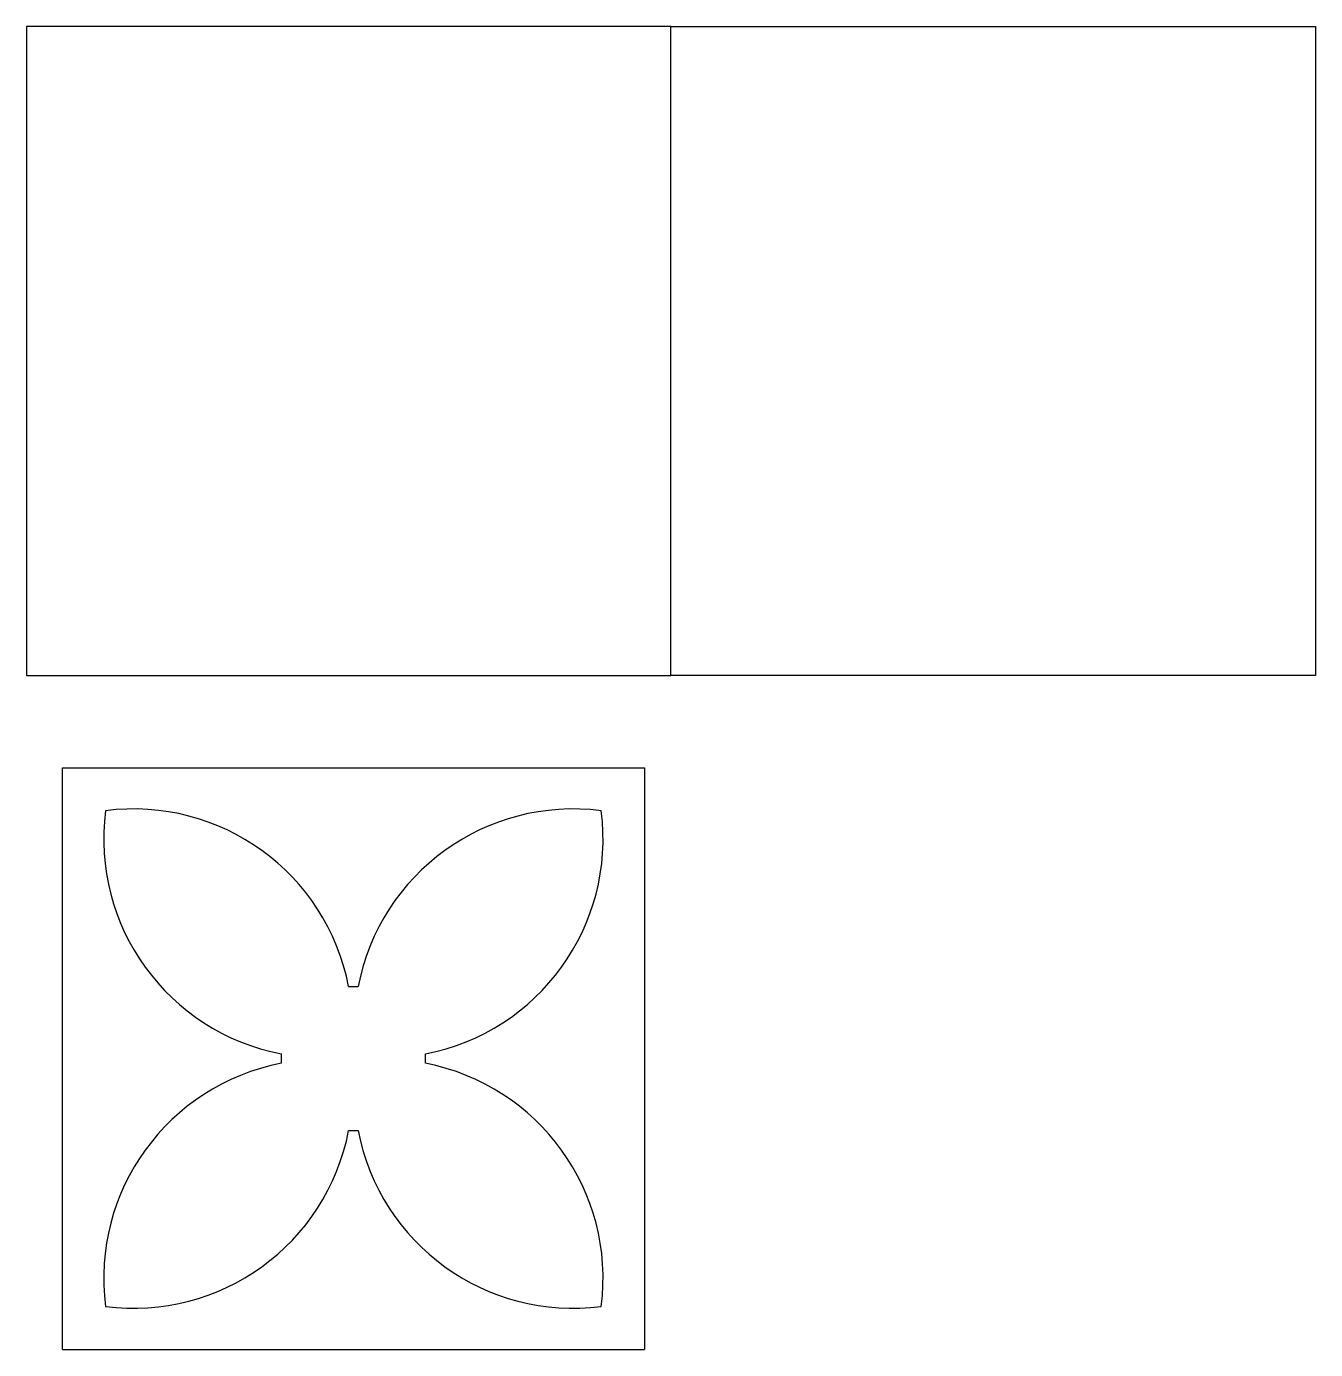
# Model space of a CAD drawing. Extents: x 44 to 604, y -106 to 174.
# Drawn here: x 336.5 to 604.5, y -101 to 174.1 of the extents above; entities that cross this region are included whole.
import ezdxf

# ---------------------------------------------------------------- set-up
doc = ezdxf.new("R2010")
doc.units = 0
doc.layers.get('0').update_dxf_attribs({"linetype": 'CONTINUOUS'})

msp = doc.modelspace()

# ---------------------------------------------------------------- linework, layer by layer
for p, q in [((470.490999, 174.146903), (336.490999, 174.146903)), ((336.490999, 174.146903), (336.490999, 39.146903)), ((470.490999, 174.146903), (604.490999, 174.146903)), ((470.490999, 39.146903), (470.490999, 174.146903)), ((604.490999, 174.146903), (604.490999, 39.146903)), ((336.490999, 39.146903), (470.490999, 39.146903)), ((604.490999, 39.146903), (470.490999, 39.146903)), ((343.954011, 20.007666), (464.954011, 20.007666)), ((343.954011, -100.992334), (343.954011, 20.007666)), ((464.954011, 20.007666), (464.954011, -100.992334)), ((403.472739, -25.520686), (405.435283, -25.520686)), ((389.482363, -41.473605), (389.482363, -39.511062)), ((419.425659, -41.473605), (419.425659, -39.511062)), ((403.472739, -55.463982), (405.435283, -55.463982)), ((343.954011, -100.992334), (464.954011, -100.992334))]:
    msp.add_line(p, q)
for centre, start, end in [((398.094627, 5.22373), 172.653109, 259.102839), ((358.737947, -34.13295), 10.897161, 97.346891), ((450.170075, -34.13295), 82.653109, 169.102839), ((410.813395, 5.22373), 280.897161, 7.346891), ((398.094627, -86.208397), 100.897161, 187.346891), ((410.813395, -86.208397), 352.653109, 79.102839), ((358.737947, -46.851717), 262.653109, 349.102839), ((450.170075, -46.851717), 190.897161, 277.346891)]:
    msp.add_arc(centre, 45.556259, start, end)

doc.saveas('drawing.dxf')
